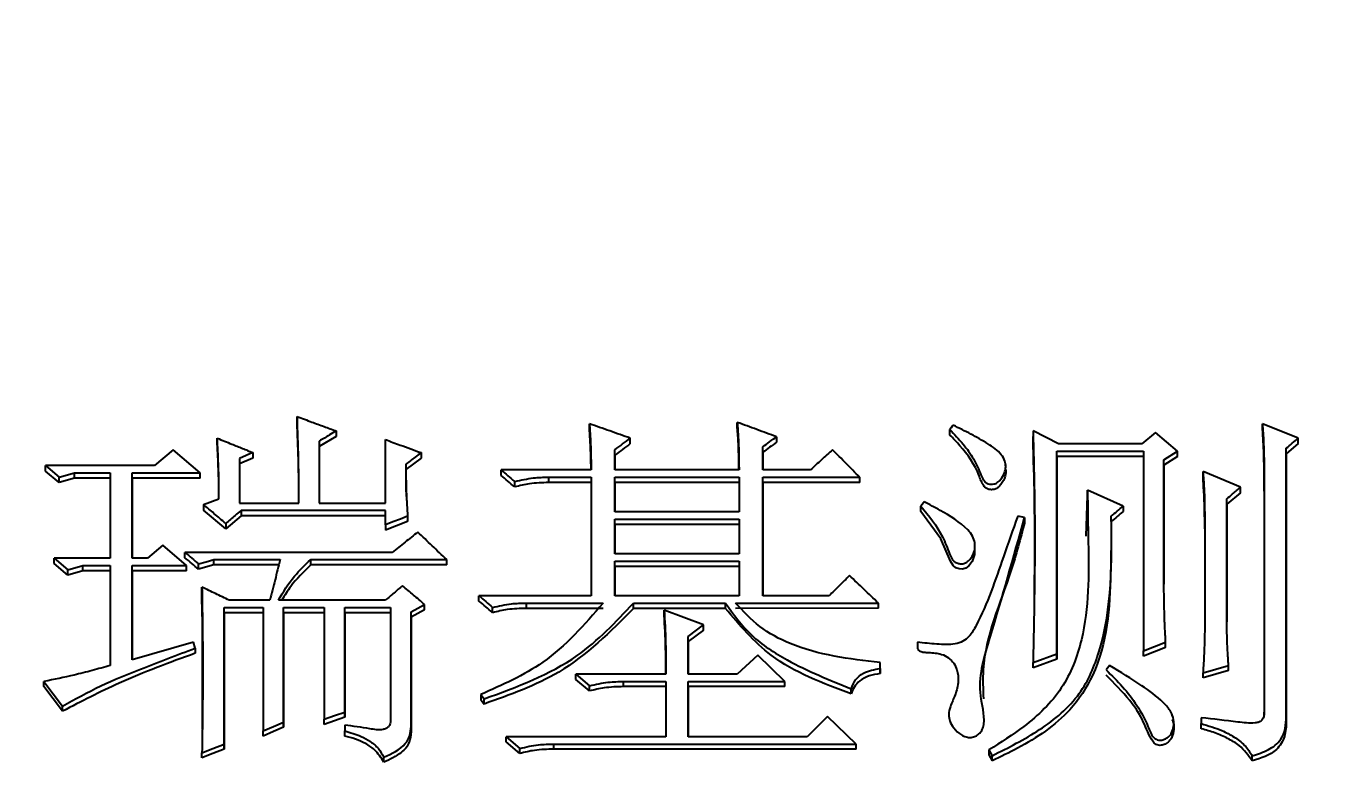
# Model space of a CAD drawing. Header units: millimetres. Extents: x 2126 to 3741, y 477 to 1658.
# Drawn here: x 2379.22 to 2387.51, y 1385.06 to 1389.83 of the extents above; entities that cross this region are included whole.
import ezdxf

# ---------------------------------------------------------------- set-up
doc = ezdxf.new("R2010")
doc.units = ezdxf.units.MM
doc.layers.add('AM_5', color=3, linetype='Continuous', lineweight=25)
doc.styles.add('SLDTEXTSTYLE1', font='txt.shx', dxfattribs={"width": 0.7, "bigfont": 'gbcbig.shx'})
doc.dimstyles.new('SLDDIMSTYLE12$0', dxfattribs={"dimtxt": 12, "dimasz": 10, "dimexe": 0, "dimexo": 0.0625, "dimgap": 0.875, "dimtad": 1, "dimdec": 1, "dimlfac": 1.8, "dimrnd": 1e-09, "dimzin": 12, "dimdsep": 46, "dimtxsty": 'SLDTEXTSTYLE1', "dimcen": 0.09, "dimdle": 8.16, "dimclrd": 3, "dimclre": 3, "dimadec": 0, "dimazin": 3, "dimtfac": 1, "dimtdec": 1, "dimtofl": 0, "dimtmove": 0, "dimatfit": 3, "dimfxl": 0, "dimfrac": 2, "dimtolj": 1, "dimlwd": 5, "dimlwe": 5, "dimarcsym": 0})

# ---------------------------------------------------------------- blocks, each defined once
blk = doc.blocks.new('*D20')
at = {"layer": 'AM_5', "color": 3, "lineweight": 5, "transparency": 16777216}
blk.add_line((2548.0333, 1555.6995), (2264.196, 1555.6995), dxfattribs=at)
at = {"layer": 'AM_5', "color": 3, "linetype": 'Continuous', "lineweight": 5, "transparency": 16777216}
for p, q in [((2264.196, 1545.6995), (2264.196, 1266.9589)), ((2595.101, 1256.9589), (2264.196, 1256.9589))]:
    blk.add_line(p, q, dxfattribs=at)
at = {"layer": 'AM_5', "color": 3, "transparency": 16777216}
for points in [[(2262.5293, 1545.6995), (2265.8627, 1545.6995), (2264.196, 1555.6995)], [(2262.5293, 1266.9589), (2265.8627, 1266.9589), (2264.196, 1256.9589)]]:
    blk.add_solid(points, dxfattribs=at)
at = {"layer": 'Defpoints', "color": 0, "transparency": 16777216}
for p in [(2548.0958, 1555.6995), (2264.196, 1256.9589), (2595.1635, 1256.9589)]:
    blk.add_point(p, dxfattribs=at)
at = {"layer": 'AM_5', "color": 0, "transparency": 16777216, "insert": (2257.321, 1403.6472), "char_height": 12, "attachment_point": 5, "rotation": 90, "style": 'SLDTEXTSTYLE1'}
blk.add_mtext('\\A1;350', dxfattribs=at)

msp = doc.modelspace()

# ---------------------------------------------------------------- linework, layer by layer
at = {"color": 7, "linetype": 'Continuous', "lineweight": 25}
for p, q in [((2380.9472, 1387.348), (2380.9472, 1387.313)), ((2381.196, 1387.2562), (2381.196, 1387.2214)), ((2382.8078, 1387.2672), (2382.8078, 1387.3021)), ((2383.7489, 1387.2764), (2383.7489, 1387.3113)), ((2385.1011, 1387.2307), (2385.1011, 1387.2655)), ((2385.7934, 1387.1736), (2385.6311, 1387.2562)), ((2385.6311, 1387.2562), (2385.6311, 1387.2214)), ((2387.3186, 1387.2104), (2387.0914, 1387.3021)), ((2387.0914, 1387.2673), (2387.0914, 1387.3021)), ((2380.4388, 1387.1755), (2380.4388, 1387.2103)), ((2381.196, 1387.2214), (2381.0878, 1387.1572)), ((2381.0878, 1387.1919), (2381.0878, 1386.7967)), ((2381.0878, 1387.1919), (2381.0878, 1387.1572)), ((2381.5097, 1386.7967), (2381.5097, 1387.2011)), ((2383.0674, 1387.1756), (2383.0674, 1387.2103)), ((2383.9977, 1387.2195), (2383.9977, 1387.1847)), ((2386.3234, 1387.1736), (2385.7934, 1387.1736)), ((2386.4099, 1387.2471), (2386.3234, 1387.1736)), ((2386.5506, 1387.1277), (2386.4099, 1387.2471)), ((2387.3186, 1387.1756), (2387.2429, 1387.1114)), ((2387.3186, 1387.1756), (2387.3186, 1387.2104)), ((2380.1575, 1387.1368), (2380.0386, 1387.0358)), ((2380.3306, 1386.9898), (2380.1575, 1387.1368)), ((2380.666, 1387.1185), (2380.5794, 1387.0817)), ((2380.666, 1387.0838), (2380.5794, 1387.0471)), ((2380.666, 1387.1185), (2380.666, 1387.0838)), ((2381.0878, 1387.1572), (2381.0878, 1386.7967)), ((2381.7369, 1387.0838), (2381.6395, 1387.0104)), ((2381.7369, 1387.1185), (2381.7369, 1387.0838)), ((2382.97, 1387.0082), (2382.97, 1387.1369)), ((2382.97, 1387.1022), (2382.97, 1387.1369)), ((2382.97, 1387.1022), (2382.97, 1387.0082)), ((2383.9111, 1387.0082), (2383.9111, 1387.1552)), ((2383.9111, 1387.1206), (2383.9111, 1387.1552)), ((2383.9111, 1387.1206), (2383.9111, 1387.0082)), ((2385.7825, 1387.1277), (2386.3342, 1387.1277)), ((2385.7826, 1385.8377), (2385.7825, 1387.1277)), ((2385.7825, 1387.093), (2385.7825, 1387.1277)), ((2386.3342, 1387.0931), (2385.7825, 1387.093)), ((2385.7825, 1387.093), (2385.7826, 1385.8047)), ((2386.3342, 1387.1277), (2386.3342, 1385.8562)), ((2386.464, 1387.0726), (2386.5506, 1387.1277)), ((2386.5506, 1387.0931), (2386.464, 1387.038)), ((2386.5506, 1387.0931), (2386.5506, 1387.1277)), ((2387.2429, 1385.4398), (2387.2429, 1387.1461)), ((2387.2429, 1387.1114), (2387.2429, 1387.1461)), ((2387.2429, 1387.1114), (2387.2429, 1385.4074)), ((2379.3462, 1387.0358), (2379.4328, 1386.9623)), ((2380.0386, 1387.0358), (2379.3462, 1387.0358)), ((2379.3462, 1387.0013), (2379.3462, 1387.0358)), ((2379.4328, 1386.9278), (2379.3462, 1387.0013)), ((2380.5794, 1387.0817), (2380.5794, 1386.7967)), ((2380.5794, 1387.0817), (2380.5794, 1387.0471)), ((2380.5794, 1387.0471), (2380.5794, 1386.7967)), ((2382.8186, 1387.0082), (2382.2453, 1387.0082)), ((2382.2453, 1386.9737), (2382.2453, 1387.0082)), ((2383.7597, 1387.0082), (2382.97, 1387.0082)), ((2384.214, 1387.0082), (2383.9111, 1387.0082)), ((2385.4564, 1387.0344), (2385.4564, 1387.0463)), ((2385.4564, 1387.0113), (2385.4564, 1387.0229)), ((2386.464, 1386.2809), (2386.464, 1387.0726)), ((2386.464, 1387.038), (2386.464, 1387.0726)), ((2386.464, 1387.038), (2386.464, 1386.2808)), ((2379.4328, 1386.9623), (2379.5301, 1386.9898)), ((2379.4328, 1386.9278), (2379.4328, 1386.9623)), ((2379.5301, 1386.9554), (2379.4328, 1386.9278)), ((2379.5301, 1386.9898), (2379.7573, 1386.9898)), ((2379.5301, 1386.9554), (2379.5301, 1386.9898)), ((2379.7573, 1386.9554), (2379.5301, 1386.9554)), ((2379.7573, 1386.9898), (2379.7573, 1386.4468)), ((2379.8979, 1386.9898), (2380.3306, 1386.9898)), ((2379.8979, 1386.4468), (2379.8979, 1386.9898)), ((2379.8979, 1386.9554), (2379.8979, 1386.9898)), ((2379.8979, 1386.9554), (2379.8979, 1386.4468)), ((2380.3306, 1386.9554), (2379.8979, 1386.9554)), ((2382.3318, 1386.9003), (2382.3318, 1386.9347)), ((2382.5482, 1386.9623), (2382.8186, 1386.9623)), ((2382.5482, 1386.9278), (2382.5482, 1386.9623)), ((2382.8186, 1386.9278), (2382.5482, 1386.9278)), ((2382.8186, 1386.9623), (2382.8186, 1386.2071)), ((2382.97, 1386.9623), (2383.7597, 1386.9623)), ((2382.97, 1386.7415), (2382.97, 1386.9623)), ((2382.97, 1386.9278), (2382.97, 1386.9623)), ((2383.7597, 1386.9279), (2382.97, 1386.9278)), ((2382.97, 1386.9278), (2382.97, 1386.7415)), ((2383.7597, 1386.9623), (2383.7597, 1386.7415)), ((2383.9111, 1386.9623), (2384.5277, 1386.9623)), ((2383.9112, 1386.2071), (2383.9111, 1386.9623)), ((2383.9111, 1386.9279), (2383.9111, 1386.9623)), ((2383.9111, 1386.9279), (2383.9112, 1386.2071)), ((2384.5277, 1386.9279), (2383.9111, 1386.9279)), ((2384.5277, 1386.9279), (2384.5277, 1386.9623)), ((2386.9508, 1386.898), (2386.7128, 1386.9991)), ((2386.7128, 1386.9646), (2386.7128, 1386.9991)), ((2385.9695, 1386.5871), (2385.9773, 1386.8452)), ((2386.2044, 1386.7784), (2385.9773, 1386.8795)), ((2385.9773, 1386.8452), (2385.9773, 1386.8795)), ((2386.9508, 1386.8636), (2386.8643, 1386.7901)), ((2386.9508, 1386.8636), (2386.9508, 1386.898)), ((2387.1023, 1386.9071), (2387.1023, 1385.4676)), ((2387.1023, 1386.9071), (2387.1023, 1386.8728)), ((2380.3523, 1386.7875), (2380.4496, 1386.8243)), ((2380.3523, 1386.7875), (2380.3523, 1386.7533)), ((2380.4929, 1386.6338), (2380.3523, 1386.7533)), ((2380.5794, 1386.7967), (2380.958, 1386.7967)), ((2381.0878, 1386.7967), (2381.5097, 1386.7967)), ((2384.9172, 1386.7443), (2384.9172, 1386.7785)), ((2386.2044, 1386.7784), (2386.2044, 1386.7442)), ((2386.8643, 1386.0409), (2386.8643, 1386.8244)), ((2386.8643, 1386.7901), (2386.8643, 1386.8244)), ((2386.8643, 1386.7901), (2386.8643, 1386.0408)), ((2380.5902, 1386.7166), (2380.4929, 1386.6338)), ((2381.5097, 1386.7507), (2380.5902, 1386.7507)), ((2380.5902, 1386.7507), (2380.5902, 1386.7166)), ((2381.5097, 1386.7166), (2380.5902, 1386.7166)), ((2381.5097, 1386.6587), (2381.5097, 1386.7507)), ((2381.6503, 1386.6798), (2381.5097, 1386.6247)), ((2381.6503, 1386.7139), (2381.6503, 1386.6798)), ((2383.7597, 1386.7415), (2382.97, 1386.7415)), ((2382.97, 1386.6955), (2383.7597, 1386.6955)), ((2382.97, 1386.4745), (2382.97, 1386.6955)), ((2382.97, 1386.6614), (2382.97, 1386.6955)), ((2383.7597, 1386.6955), (2383.7597, 1386.4745)), ((2385.577, 1386.7047), (2385.5337, 1386.7139)), ((2385.577, 1386.7047), (2385.577, 1386.6706)), ((2386.1287, 1386.6798), (2386.1287, 1386.7139)), ((2380.4929, 1386.6679), (2380.4929, 1386.6338)), ((2381.5097, 1386.6587), (2381.5097, 1386.6247)), ((2382.97, 1386.6614), (2382.97, 1386.4745)), ((2383.7597, 1386.6614), (2382.97, 1386.6614)), ((2386.7237, 1386.6339), (2386.7237, 1386.6679)), ((2380.0926, 1386.5297), (2379.9953, 1386.4468)), ((2380.2441, 1386.4007), (2380.0926, 1386.5297)), ((2385.2596, 1386.5449), (2385.2596, 1386.5455)), ((2385.2596, 1386.5112), (2385.2596, 1386.5421)), ((2379.4003, 1386.4468), (2379.4869, 1386.3731)), ((2379.7573, 1386.4468), (2379.4003, 1386.4468)), ((2379.9953, 1386.4468), (2379.8979, 1386.4468)), ((2381.553, 1386.4837), (2380.2333, 1386.4837)), ((2380.2333, 1386.4499), (2380.2333, 1386.4837)), ((2380.4172, 1386.4376), (2380.839, 1386.4376)), ((2381.0339, 1386.4376), (2381.8991, 1386.4376)), ((2381.0339, 1386.4039), (2381.0339, 1386.4376)), ((2381.8991, 1386.4039), (2381.8991, 1386.4376)), ((2383.7597, 1386.4745), (2382.97, 1386.4745)), ((2382.97, 1386.4284), (2383.7597, 1386.4284)), ((2382.9701, 1386.2071), (2382.97, 1386.4284)), ((2382.97, 1386.3947), (2382.97, 1386.4284)), ((2383.7597, 1386.4284), (2383.7597, 1386.2071)), ((2379.4869, 1386.3394), (2379.4003, 1386.413)), ((2379.4869, 1386.3731), (2379.5842, 1386.4007)), ((2379.4869, 1386.3394), (2379.4869, 1386.3731)), ((2379.5842, 1386.367), (2379.4869, 1386.3394)), ((2379.5842, 1386.4007), (2379.7573, 1386.4007)), ((2379.5842, 1386.367), (2379.5842, 1386.4007)), ((2379.7573, 1386.367), (2379.5842, 1386.367)), ((2379.7573, 1386.4007), (2379.7573, 1385.7637)), ((2379.8979, 1386.4007), (2380.2441, 1386.4007)), ((2379.8979, 1385.8007), (2379.8979, 1386.4007)), ((2379.8979, 1386.367), (2379.8979, 1386.4007)), ((2379.8979, 1386.367), (2379.8979, 1385.8007)), ((2380.2441, 1386.367), (2379.8979, 1386.367)), ((2380.3198, 1386.3762), (2380.3198, 1386.4099)), ((2380.4172, 1386.4039), (2380.3198, 1386.3762)), ((2380.8306, 1386.4039), (2380.4172, 1386.4039)), ((2381.8991, 1386.4039), (2381.0339, 1386.4039)), ((2382.97, 1386.3947), (2382.9701, 1386.2071)), ((2383.7597, 1386.3947), (2382.97, 1386.3947)), ((2380.3414, 1386.2289), (2380.3414, 1386.2624)), ((2380.3434, 1386.0765), (2380.3414, 1386.2289)), ((2380.7741, 1386.1794), (2380.5145, 1386.1794)), ((2381.5097, 1386.1794), (2380.8282, 1386.1794)), ((2382.8186, 1386.2071), (2382.1047, 1386.2071)), ((2382.1047, 1386.1736), (2382.1047, 1386.2071)), ((2383.7597, 1386.2071), (2382.9701, 1386.2071)), ((2384.333, 1386.2071), (2383.9112, 1386.2071)), ((2380.4821, 1386.1332), (2380.7309, 1386.1332)), ((2380.4821, 1385.2637), (2380.4821, 1386.1332)), ((2380.4821, 1386.0999), (2380.4821, 1386.1332)), ((2380.4821, 1386.0999), (2380.4821, 1385.2315)), ((2380.7309, 1386.0999), (2380.4821, 1386.0999)), ((2380.7309, 1386.1332), (2380.7309, 1385.3471)), ((2380.8607, 1386.1332), (2381.1203, 1386.1332)), ((2380.8607, 1385.4027), (2380.8607, 1386.1332)), ((2380.8607, 1386.0999), (2380.8607, 1386.1332)), ((2380.8607, 1386.0999), (2380.8607, 1385.3703)), ((2381.1203, 1386.0999), (2380.8607, 1386.0999)), ((2381.1203, 1386.1332), (2381.1203, 1385.4213)), ((2381.2501, 1386.1332), (2381.5422, 1386.1332)), ((2381.2501, 1385.4676), (2381.2501, 1386.1332)), ((2381.2501, 1386.0999), (2381.2501, 1386.1332)), ((2381.2501, 1386.0999), (2381.2501, 1385.4351)), ((2381.5422, 1386.0999), (2381.2501, 1386.0999)), ((2381.5422, 1386.1332), (2381.5422, 1385.4027)), ((2381.7585, 1386.1183), (2381.672, 1386.0722)), ((2381.672, 1385.3749), (2381.672, 1386.1055)), ((2381.672, 1386.0722), (2381.672, 1386.1055)), ((2381.7585, 1386.1183), (2381.7585, 1386.1517)), ((2382.1912, 1386.0999), (2382.1912, 1386.1332)), ((2382.4075, 1386.1609), (2382.8943, 1386.1609)), ((2382.4075, 1386.1275), (2382.4075, 1386.1609)), ((2382.8943, 1386.1275), (2382.4075, 1386.1275)), ((2383.089, 1386.1609), (2383.6732, 1386.1609)), ((2383.089, 1386.1275), (2383.089, 1386.1609)), ((2383.6732, 1386.1275), (2383.089, 1386.1275)), ((2383.5326, 1386.0225), (2383.2838, 1386.1148)), ((2383.2838, 1386.0815), (2383.2838, 1386.1148)), ((2383.6732, 1386.1275), (2383.6732, 1386.1609)), ((2383.7381, 1386.1609), (2384.6467, 1386.1609)), ((2384.6467, 1386.1276), (2383.7381, 1386.1275)), ((2384.6467, 1386.1276), (2384.6467, 1386.1609)), ((2380.3438, 1386.0803), (2380.3438, 1385.3586)), ((2381.672, 1386.0722), (2381.672, 1385.3426)), ((2383.4352, 1385.9486), (2383.5326, 1386.0225)), ((2383.5326, 1385.9892), (2383.5326, 1386.0225)), ((2383.5326, 1385.9892), (2383.4352, 1385.9154)), ((2383.4352, 1385.7082), (2383.4352, 1385.9486)), ((2383.4352, 1385.9154), (2383.4352, 1385.9486)), ((2380.2874, 1385.9116), (2379.8979, 1385.8007)), ((2380.2982, 1385.8746), (2380.2874, 1385.9116)), ((2380.2982, 1385.8746), (2380.2982, 1385.8416)), ((2383.4352, 1385.9154), (2383.4352, 1385.7082)), ((2386.3342, 1385.8562), (2386.4749, 1385.9116)), ((2386.4749, 1385.8786), (2386.3342, 1385.8232)), ((2386.3342, 1385.8232), (2386.3342, 1385.8562)), ((2386.4749, 1385.8786), (2386.4749, 1385.9116)), ((2383.8787, 1385.8284), (2383.7489, 1385.7082)), ((2384.0518, 1385.662), (2383.8787, 1385.8284)), ((2384.6576, 1385.7452), (2384.6576, 1385.7822)), ((2384.6576, 1385.7493), (2384.6576, 1385.7822)), ((2385.6311, 1385.7822), (2385.7826, 1385.8377)), ((2385.7826, 1385.8047), (2385.6311, 1385.7493)), ((2385.6311, 1385.7493), (2385.6311, 1385.7822)), ((2385.7826, 1385.8047), (2385.7826, 1385.8377)), ((2386.7128, 1385.7175), (2386.8751, 1385.7637)), ((2386.8751, 1385.7308), (2386.8751, 1385.7637)), ((2382.7213, 1385.7082), (2382.8078, 1385.6342)), ((2383.2946, 1385.7082), (2382.7213, 1385.7082)), ((2382.7213, 1385.6754), (2382.7213, 1385.7082)), ((2382.8078, 1385.6015), (2382.7213, 1385.6754)), ((2383.7489, 1385.7082), (2383.4352, 1385.7082)), ((2384.6576, 1385.7452), (2384.6576, 1385.7124)), ((2386.8751, 1385.7308), (2386.7128, 1385.6847)), ((2386.7128, 1385.6847), (2386.7128, 1385.7175)), ((2379.3354, 1385.6619), (2379.454, 1385.5051)), ((2379.3354, 1385.6292), (2379.3354, 1385.6619)), ((2379.454, 1385.4726), (2379.3354, 1385.6292)), ((2382.8078, 1385.6015), (2382.8078, 1385.6342)), ((2383.0241, 1385.662), (2383.2946, 1385.662)), ((2383.0241, 1385.6292), (2383.0241, 1385.662)), ((2383.2946, 1385.6292), (2383.0241, 1385.6292)), ((2383.2946, 1385.662), (2383.2946, 1385.3101)), ((2383.4352, 1385.662), (2384.0518, 1385.662)), ((2383.4352, 1385.3101), (2383.4352, 1385.662)), ((2383.4352, 1385.6292), (2383.4352, 1385.662)), ((2383.4352, 1385.6292), (2383.4352, 1385.3101)), ((2384.0518, 1385.6292), (2383.4352, 1385.6292)), ((2384.0518, 1385.6292), (2384.0518, 1385.662)), ((2384.4737, 1385.583), (2384.4737, 1385.6157)), ((2382.1155, 1385.5787), (2382.1371, 1385.5509)), ((2382.1155, 1385.5787), (2382.1155, 1385.546)), ((2382.1371, 1385.5183), (2382.1371, 1385.5509)), ((2379.454, 1385.4726), (2379.454, 1385.5051)), ((2381.2501, 1385.4351), (2381.1203, 1385.3888)), ((2381.2501, 1385.4351), (2381.2501, 1385.4676)), ((2384.3222, 1385.4398), (2384.1924, 1385.3101)), ((2384.5061, 1385.2638), (2384.3222, 1385.4398)), ((2386.5164, 1385.4442), (2386.5164, 1385.4509)), ((2386.702, 1385.4306), (2386.702, 1385.3935)), ((2386.702, 1385.4306), (2386.702, 1385.3981)), ((2387.1023, 1385.4351), (2387.1023, 1385.4676)), ((2387.2429, 1385.4074), (2387.2429, 1385.4398)), ((2380.7309, 1385.3148), (2380.7309, 1385.3471)), ((2380.8607, 1385.3703), (2380.8607, 1385.4027)), ((2381.1203, 1385.3888), (2381.1203, 1385.4213)), ((2381.2501, 1385.3842), (2381.2501, 1385.3472)), ((2381.2501, 1385.3148), (2381.2501, 1385.3472)), ((2381.672, 1385.3426), (2381.672, 1385.3749)), ((2386.702, 1385.3611), (2386.702, 1385.3935)), ((2380.4821, 1385.2315), (2380.4821, 1385.2637)), ((2382.2778, 1385.3101), (2382.3643, 1385.2359)), ((2383.2946, 1385.3101), (2382.2778, 1385.3101)), ((2382.2778, 1385.2778), (2382.2778, 1385.3101)), ((2382.3643, 1385.2038), (2382.2778, 1385.2778)), ((2382.5806, 1385.2638), (2384.5061, 1385.2638)), ((2382.5806, 1385.2315), (2382.5806, 1385.2638)), ((2384.1924, 1385.3101), (2383.4352, 1385.3101)), ((2384.5061, 1385.2316), (2384.5061, 1385.2638)), ((2380.3415, 1385.176), (2380.3415, 1385.2081)), ((2381.4989, 1385.1482), (2381.4989, 1385.1803)), ((2382.3643, 1385.2038), (2382.3643, 1385.2359)), ((2384.5061, 1385.2316), (2382.5806, 1385.2315)), ((2385.3499, 1385.2267), (2385.3715, 1385.1896)), ((2385.3499, 1385.2267), (2385.3499, 1385.1946)), ((2385.3499, 1385.1945), (2385.3715, 1385.1575)), ((2385.3715, 1385.1575), (2385.3715, 1385.1896)), ((2387.0266, 1385.1575), (2387.0266, 1385.1896))]:
    msp.add_line(p, q, dxfattribs=at)
at = {"color": 7, "linetype": 'Continuous', "lineweight": 25, "flags": 128}
for points in [[(2385.1227, 1387.293), (2385.1172, 1387.286), (2385.1091, 1387.2757), (2385.1011, 1387.2655)], [(2380.3306, 1386.9554), (2380.3306, 1386.9726), (2380.3306, 1386.9898)], [(2384.9388, 1386.806), (2384.9333, 1386.799), (2384.9253, 1386.7887), (2384.9172, 1386.7784)], [(2381.6503, 1386.7139), (2381.6042, 1386.6958), (2381.557, 1386.6772), (2381.5097, 1386.6587)], [(2385.2589, 1386.5114), (2385.2594, 1386.4692), (2385.2438, 1386.4265), (2385.2222, 1386.3975), (2385.2037, 1386.3841), (2385.1812, 1386.3775), (2385.1605, 1386.3783), (2385.1387, 1386.386), (2385.1216, 1386.4002), (2385.1048, 1386.4283), (2385.0445, 1386.5691), (2384.9173, 1386.7442), (2384.9173, 1386.7442)], [(2379.4003, 1386.413), (2379.4003, 1386.4215), (2379.4003, 1386.4299), (2379.4003, 1386.4384), (2379.4003, 1386.4468)], [(2380.3198, 1386.4099), (2380.3685, 1386.4238), (2380.4172, 1386.4376)], [(2380.4172, 1386.4039), (2380.4172, 1386.4123), (2380.4172, 1386.4207), (2380.4172, 1386.4376)], [(2380.2441, 1386.367), (2380.2441, 1386.3755), (2380.2441, 1386.3881), (2380.2441, 1386.4007)], [(2381.672, 1386.1055), (2381.7152, 1386.1286), (2381.7585, 1386.1517)], [(2386.1179, 1385.7637), (2386.1124, 1385.7567), (2386.1044, 1385.7464), (2386.0963, 1385.736)], [(2382.1155, 1385.546), (2382.1263, 1385.5322), (2382.1371, 1385.5183)], [(2381.1203, 1385.4213), (2381.1852, 1385.4444), (2381.2501, 1385.4676)], [(2380.7309, 1385.3471), (2380.7958, 1385.3749), (2380.8607, 1385.4027)], [(2380.8607, 1385.3703), (2380.7958, 1385.3426), (2380.7309, 1385.3148)], [(2380.3415, 1385.2081), (2380.4118, 1385.2359), (2380.4821, 1385.2637)], [(2380.4821, 1385.2315), (2380.4118, 1385.2037), (2380.3415, 1385.176)]]:
    msp.add_lwpolyline(points, dxfattribs=at)
at = {"color": 7, "linetype": 'Continuous', "lineweight": 25}
for points, knots in [([(2380.958, 1386.7967), (2380.958, 1386.8), (2380.958, 1386.8065), (2380.958, 1386.8164), (2380.958, 1386.8262), (2380.958, 1386.836), (2380.958, 1386.8458), (2380.958, 1386.8556), (2380.958, 1386.8638), (2380.958, 1386.872), (2380.9579, 1386.8801), (2380.9579, 1386.89), (2380.9579, 1386.8981), (2380.9579, 1386.9063), (2380.9578, 1386.9145), (2380.9578, 1386.9243), (2380.9578, 1386.9325), (2380.9577, 1386.9406), (2380.9577, 1386.9488), (2380.9576, 1386.9586), (2380.9575, 1386.9668), (2380.9575, 1386.975), (2380.9574, 1386.9831), (2380.9573, 1386.9929), (2380.9572, 1387.0011), (2380.9571, 1387.0093), (2380.957, 1387.0174), (2380.9569, 1387.0272), (2380.9568, 1387.0354), (2380.9567, 1387.0436), (2380.9566, 1387.0518), (2380.9564, 1387.0616), (2380.9562, 1387.0714), (2380.956, 1387.0795), (2380.9559, 1387.0877), (2380.9557, 1387.0959), (2380.9555, 1387.104), (2380.9553, 1387.1122), (2380.9551, 1387.1203), (2380.9549, 1387.1301), (2380.9546, 1387.1399), (2380.9544, 1387.1481), (2380.9541, 1387.1563), (2380.9539, 1387.1644), (2380.9536, 1387.1742), (2380.9533, 1387.1824), (2380.953, 1387.1905), (2380.9528, 1387.1987), (2380.9524, 1387.2085), (2380.9522, 1387.2166), (2380.9519, 1387.2248), (2380.9516, 1387.233), (2380.9512, 1387.2427), (2380.9509, 1387.2509), (2380.9506, 1387.259), (2380.9503, 1387.2672), (2380.95, 1387.277), (2380.9497, 1387.2851), (2380.9493, 1387.2933), (2380.949, 1387.3014), (2380.9486, 1387.3112), (2380.9483, 1387.3194), (2380.948, 1387.3275), (2380.9477, 1387.3365), (2380.9474, 1387.3439), (2380.9472, 1387.348)], [0, 0, 0, 0, 0.017776, 0.035552, 0.053328, 0.071104, 0.08888, 0.106656, 0.124432, 0.13332, 0.151096, 0.168872, 0.186648, 0.195536, 0.213312, 0.231088, 0.248863, 0.257751, 0.275527, 0.293303, 0.311079, 0.319967, 0.337743, 0.355519, 0.373295, 0.382183, 0.399959, 0.417735, 0.435511, 0.444399, 0.462175, 0.479951, 0.497727, 0.515503, 0.524391, 0.542167, 0.559943, 0.568831, 0.586607, 0.604383, 0.622159, 0.639935, 0.648823, 0.666599, 0.684375, 0.702151, 0.711039, 0.728814, 0.74659, 0.764366, 0.773254, 0.79103, 0.808806, 0.826582, 0.83547, 0.853246, 0.871022, 0.888798, 0.897686, 0.915462, 0.933238, 0.951014, 0.959902, 0.977678, 1, 1, 1, 1]), ([(2380.9472, 1387.348), (2380.9785, 1387.3364), (2381.0357, 1387.3153), (2381.1186, 1387.2848), (2381.1702, 1387.2657), (2381.196, 1387.2562)], [0, 0, 0, 0, 0.377751, 0.688875, 1, 1, 1, 1]), ([(2380.9579, 1386.7967), (2380.9579, 1386.8377), (2380.9579, 1386.9309), (2380.9555, 1387.1031), (2380.9503, 1387.2342), (2380.9472, 1387.313)], [0, 0, 0, 0, 0.237453, 0.541098, 1, 1, 1, 1]), ([(2381.196, 1387.2562), (2381.1819, 1387.2478), (2381.1569, 1387.233), (2381.1208, 1387.2115), (2381.0988, 1387.1985), (2381.0878, 1387.1919)], [0, 0, 0, 0, 0.390452, 0.695225, 1, 1, 1, 1]), ([(2382.8078, 1387.3021), (2382.8098, 1387.2705), (2382.814, 1387.2059), (2382.8174, 1387.1079), (2382.8182, 1387.0415), (2382.8186, 1387.0082)], [0, 0, 0, 0, 0.32278, 0.661317, 1, 1, 1, 1]), ([(2383.0674, 1387.2103), (2383.0241, 1387.2256), (2382.9376, 1387.2562), (2382.851, 1387.2868), (2382.8078, 1387.3021)], [0, 0, 0, 0, 0.499999, 1, 1, 1, 1]), ([(2382.8181, 1387.0082), (2382.8178, 1387.0284), (2382.8171, 1387.0817), (2382.8142, 1387.1681), (2382.8099, 1387.2342), (2382.8078, 1387.2672)], [0, 0, 0, 0, 0.233176, 0.61648, 1, 1, 1, 1]), ([(2383.7489, 1387.3113), (2383.7512, 1387.2789), (2383.7559, 1387.2124), (2383.7588, 1387.1113), (2383.7594, 1387.0426), (2383.7597, 1387.0082)], [0, 0, 0, 0, 0.320799, 0.66032, 1, 1, 1, 1]), ([(2383.9977, 1387.2195), (2383.9562, 1387.2348), (2383.8733, 1387.2654), (2383.7904, 1387.296), (2383.7489, 1387.3113)], [0, 0, 0, 0, 0.499999, 1, 1, 1, 1]), ([(2383.7593, 1387.0082), (2383.7591, 1387.0292), (2383.7585, 1387.0844), (2383.7561, 1387.1739), (2383.7513, 1387.2422), (2383.7489, 1387.2764)], [0, 0, 0, 0, 0.2340221, 0.6168547, 1, 1, 1, 1]), ([(2385.1011, 1387.2655), (2385.1304, 1387.2351), (2385.1862, 1387.1771), (2385.2552, 1387.0806), (2385.2902, 1387.0007), (2385.311, 1386.9487), (2385.327, 1386.9289), (2385.3441, 1386.9196), (2385.3634, 1386.9163), (2385.3837, 1386.9181), (2385.406, 1386.9277), (2385.4305, 1386.9519), (2385.4492, 1386.9864), (2385.4603, 1387.0276), (2385.4531, 1387.0683), (2385.4202, 1387.1247), (2385.3396, 1387.1781), (2385.2361, 1387.238), (2385.1606, 1387.2746), (2385.1227, 1387.293)], [0, 0, 0, 0, 0.120486, 0.230168, 0.339823, 0.374602, 0.392982, 0.411577, 0.427593, 0.446559, 0.467306, 0.493913, 0.542941, 0.579847, 0.61702, 0.661529, 0.765546, 0.882403, 1, 1, 1, 1]), ([(2385.6311, 1387.2562), (2385.6313, 1387.2463), (2385.6317, 1387.2313), (2385.6322, 1387.2114), (2385.6325, 1387.1964), (2385.6329, 1387.1814), (2385.6332, 1387.1665), (2385.6336, 1387.1515), (2385.6339, 1387.139), (2385.6341, 1387.1291), (2385.6343, 1387.1216), (2385.6345, 1387.1141), (2385.6346, 1387.1066), (2385.6348, 1387.0991), (2385.635, 1387.0917), (2385.6351, 1387.0842), (2385.6355, 1387.0692), (2385.6366, 1387.0168), (2385.6378, 1386.9569), (2385.6389, 1386.8969), (2385.6394, 1386.867), (2385.64, 1386.827), (2385.6407, 1386.777), (2385.6413, 1386.717), (2385.6418, 1386.657), (2385.642, 1386.597), (2385.642, 1386.5369), (2385.6418, 1386.4769), (2385.6415, 1386.4168), (2385.641, 1386.3567), (2385.6403, 1386.2966), (2385.6396, 1386.2364), (2385.6387, 1386.1763), (2385.6377, 1386.1161), (2385.6368, 1386.066), (2385.636, 1386.0258), (2385.6355, 1385.9957), (2385.6349, 1385.9656), (2385.6343, 1385.9355), (2385.6335, 1385.8949), (2385.6327, 1385.8592), (2385.6319, 1385.8181), (2385.6314, 1385.7976), (2385.6311, 1385.7822)], [0, 0, 0, 0, 0.0203708, 0.0305563, 0.0407417, 0.0509271, 0.0611126, 0.071298, 0.0814834, 0.0865761, 0.0916688, 0.0967616, 0.1018543, 0.106947, 0.1120397, 0.1171324, 0.1222251, 0.142596, 0.2240796, 0.2444504, 0.2648213, 0.2851921, 0.3259339, 0.3666757, 0.4074174, 0.4481592, 0.488901, 0.5296427, 0.5703845, 0.6111262, 0.651868, 0.6926097, 0.7333515, 0.7740932, 0.8148349, 0.8352058, 0.8555767, 0.8759475, 0.8963184, 0.9166892, 0.9583446, 0.9687584, 1, 1, 1, 1]), ([(2387.0914, 1387.3021), (2387.0939, 1387.2628), (2387.0989, 1387.1842), (2387.102, 1387.0525), (2387.1022, 1386.9601), (2387.1023, 1386.9071)], [0, 0, 0, 0, 0.299228, 0.598476, 1, 1, 1, 1]), ([(2387.1023, 1386.8728), (2387.1022, 1386.9122), (2387.102, 1386.9911), (2387.1, 1387.1227), (2387.0946, 1387.2147), (2387.0914, 1387.2673)], [0, 0, 0, 0, 0.299614, 0.599241, 1, 1, 1, 1]), ([(2380.4496, 1386.8243), (2380.4495, 1386.8614), (2380.4494, 1386.9355), (2380.4464, 1387.0642), (2380.4416, 1387.1557), (2380.4388, 1387.2103)], [0, 0, 0, 0, 0.287575, 0.575167, 1, 1, 1, 1]), ([(2380.4388, 1387.2103), (2380.4697, 1387.1978), (2380.523, 1387.1763), (2380.5987, 1387.1456), (2380.6436, 1387.1275), (2380.666, 1387.1185)], [0, 0, 0, 0, 0.408301, 0.70415, 1, 1, 1, 1]), ([(2380.4494, 1386.8243), (2380.4493, 1386.8499), (2380.4492, 1386.9126), (2380.4464, 1387.0298), (2380.4416, 1387.1211), (2380.4388, 1387.1755)], [0, 0, 0, 0, 0.218758, 0.534706, 1, 1, 1, 1]), ([(2381.5097, 1387.2011), (2381.5411, 1387.1897), (2381.5946, 1387.1702), (2381.6704, 1387.1427), (2381.7147, 1387.1265), (2381.7369, 1387.1185)], [0, 0, 0, 0, 0.414517, 0.707258, 1, 1, 1, 1]), ([(2382.97, 1387.1369), (2382.9863, 1387.1491), (2383.0187, 1387.1736), (2383.0512, 1387.1981), (2383.0674, 1387.2103)], [0, 0, 0, 0, 0.500001, 1, 1, 1, 1]), ([(2383.0674, 1387.1756), (2383.0512, 1387.1633), (2383.0187, 1387.1389), (2382.9863, 1387.1144), (2382.97, 1387.1022)], [0, 0, 0, 0, 0.499998, 1, 1, 1, 1]), ([(2383.9111, 1387.1552), (2383.9256, 1387.1659), (2383.9544, 1387.1874), (2383.9833, 1387.2088), (2383.9977, 1387.2195)], [0, 0, 0, 0, 0.5000012, 1, 1, 1, 1]), ([(2383.9977, 1387.1847), (2383.9833, 1387.174), (2383.9544, 1387.1527), (2383.9256, 1387.1313), (2383.9111, 1387.1206)], [0, 0, 0, 0, 0.499999, 1, 1, 1, 1]), ([(2385.4559, 1387.0114), (2385.4562, 1387.0103), (2385.4607, 1386.9966), (2385.4529, 1386.9613), (2385.4351, 1386.9238), (2385.4104, 1386.8969), (2385.3894, 1386.8853), (2385.3668, 1386.8815), (2385.3457, 1386.8846), (2385.3286, 1386.8935), (2385.3047, 1386.9205), (2385.2749, 1387.0224), (2385.1978, 1387.1312), (2385.1228, 1387.2084), (2385.1011, 1387.2306)], [0, 0, 0, 0, 0.0055612, 0.0706638, 0.1676367, 0.2085209, 0.2434023, 0.2783337, 0.313115, 0.3400719, 0.3669681, 0.4836117, 0.8508324, 1, 1, 1, 1]), ([(2385.6358, 1386.9943), (2385.6351, 1387.0288), (2385.6336, 1387.1046), (2385.632, 1387.1802), (2385.6311, 1387.2214)], [0, 0, 0, 0, 0.455718, 1, 1, 1, 1]), ([(2387.2429, 1387.1461), (2387.2555, 1387.1568), (2387.2807, 1387.1782), (2387.306, 1387.1996), (2387.3186, 1387.2104)], [0, 0, 0, 0, 0.499999, 1, 1, 1, 1]), ([(2381.7369, 1387.1185), (2381.7239, 1387.1087), (2381.7012, 1387.0915), (2381.6687, 1387.067), (2381.6492, 1387.0523), (2381.6395, 1387.045)], [0, 0, 0, 0, 0.400149, 0.700074, 1, 1, 1, 1]), ([(2384.3547, 1387.1369), (2384.3312, 1387.1154), (2384.2843, 1387.0726), (2384.2375, 1387.0297), (2384.214, 1387.0082)], [0, 0, 0, 0, 0.5, 1, 1, 1, 1]), ([(2384.5277, 1386.9623), (2384.4989, 1386.9914), (2384.4412, 1387.0496), (2384.3835, 1387.1078), (2384.3547, 1387.1369)], [0, 0, 0, 0, 0.5, 1, 1, 1, 1]), ([(2381.6395, 1387.045), (2381.6395, 1387.0036), (2381.6396, 1386.9597), (2381.6406, 1386.9132), (2381.6408, 1386.9028), (2381.6411, 1386.8925), (2381.6415, 1386.8821), (2381.6417, 1386.8744), (2381.6421, 1386.8641), (2381.6425, 1386.8537), (2381.6431, 1386.8408), (2381.6436, 1386.8305), (2381.6441, 1386.8201), (2381.6447, 1386.8098), (2381.6452, 1386.7995), (2381.6458, 1386.7891), (2381.6464, 1386.7788), (2381.6469, 1386.7697), (2381.6474, 1386.762), (2381.6477, 1386.7568), (2381.6481, 1386.7504), (2381.6486, 1386.7426), (2381.649, 1386.7362), (2381.6493, 1386.731), (2381.6496, 1386.7262), (2381.6499, 1386.7205), (2381.6502, 1386.7161), (2381.6503, 1386.7139)], [0, 0, 0, 0, 0.37469, 0.398108, 0.421525, 0.468361, 0.491779, 0.515196, 0.538614, 0.58545, 0.608867, 0.655703, 0.67912, 0.702538, 0.749374, 0.772791, 0.796209, 0.843045, 0.854753, 0.866462, 0.88988, 0.913298, 0.936715, 0.948424, 0.960133, 0.980067, 1, 1, 1, 1]), ([(2382.2453, 1387.0082), (2382.2597, 1386.996), (2382.2886, 1386.9715), (2382.3174, 1386.947), (2382.3318, 1386.9347)], [0, 0, 0, 0, 0.5, 1, 1, 1, 1]), ([(2385.6356, 1387.0051), (2385.6378, 1386.8486), (2385.6413, 1386.6034), (2385.6391, 1386.3158), (2385.6374, 1386.1866), (2385.6374, 1386.1557), (2385.6375, 1386.1527), (2385.6376, 1386.1527), (2385.6376, 1386.1527)], [0, 0, 0, 0, 0.55345, 0.867203, 0.980365, 0.994237, 0.998832, 1, 1, 1, 1]), ([(2381.6432, 1386.8389), (2381.6421, 1386.869), (2381.6408, 1386.9035), (2381.6403, 1386.9416), (2381.6402, 1386.9464)], [0, 0, 0, 0, 0.872829, 1, 1, 1, 1]), ([(2382.3318, 1386.9003), (2382.3174, 1386.9125), (2382.2886, 1386.937), (2382.2597, 1386.9615), (2382.2453, 1386.9737)], [0, 0, 0, 0, 0.499998, 1, 1, 1, 1]), ([(2382.3318, 1386.9347), (2382.3716, 1386.9438), (2382.4427, 1386.9602), (2382.5159, 1386.9616), (2382.5482, 1386.9623)], [0, 0, 0, 0, 0.558835, 1, 1, 1, 1]), ([(2382.5482, 1386.9278), (2382.5071, 1386.9267), (2382.4338, 1386.9248), (2382.3629, 1386.9078), (2382.3318, 1386.9003)], [0, 0, 0, 0, 0.5610854, 1, 1, 1, 1]), ([(2386.7128, 1386.9991), (2386.7154, 1386.9636), (2386.7205, 1386.8908), (2386.7232, 1386.7804), (2386.7235, 1386.7054), (2386.7237, 1386.6679)], [0, 0, 0, 0, 0.321919, 0.660869, 1, 1, 1, 1]), ([(2386.7237, 1386.6339), (2386.7235, 1386.6695), (2386.7233, 1386.7424), (2386.7195, 1386.8527), (2386.715, 1386.9273), (2386.7128, 1386.9646)], [0, 0, 0, 0, 0.322349, 0.661088, 1, 1, 1, 1]), ([(2385.9773, 1386.8795), (2385.9791, 1386.7688), (2385.9842, 1386.4522), (2385.9889, 1386.0198), (2385.8321, 1385.6072), (2385.5992, 1385.3828), (2385.4257, 1385.2742), (2385.3499, 1385.2267)], [0, 0, 0, 0, 0.178231, 0.509536, 0.685642, 0.862667, 1, 1, 1, 1]), ([(2386.8643, 1386.8244), (2386.8766, 1386.8349), (2386.8972, 1386.8524), (2386.9261, 1386.8769), (2386.9426, 1386.8909), (2386.9508, 1386.898)], [0, 0, 0, 0, 0.428366, 0.714182, 1, 1, 1, 1]), ([(2380.4929, 1386.6679), (2380.4804, 1386.6785), (2380.4554, 1386.6997), (2380.4086, 1386.7396), (2380.3742, 1386.7689), (2380.3523, 1386.7875)], [0, 0, 0, 0, 0.266243, 0.532487, 1, 1, 1, 1]), ([(2384.9173, 1386.7784), (2384.9685, 1386.7159), (2385.0452, 1386.6222), (2385.0891, 1386.4993), (2385.1119, 1386.4448), (2385.13, 1386.4237), (2385.1503, 1386.4135), (2385.173, 1386.4097), (2385.1955, 1386.4129), (2385.2183, 1386.4256), (2385.2415, 1386.4523), (2385.2609, 1386.4934), (2385.2626, 1386.543), (2385.2481, 1386.5896), (2385.1805, 1386.6689), (2385.0697, 1386.7355), (2384.9724, 1386.7879), (2384.9388, 1386.806)], [0, 0, 0, 0, 0.226353, 0.339206, 0.374163, 0.395072, 0.416138, 0.435558, 0.45699, 0.476776, 0.506219, 0.555776, 0.604139, 0.64694, 0.693735, 0.894302, 1, 1, 1, 1]), ([(2386.1287, 1386.7139), (2386.1413, 1386.7247), (2386.1666, 1386.7462), (2386.1918, 1386.7676), (2386.2044, 1386.7784)], [0, 0, 0, 0, 0.5, 1, 1, 1, 1]), ([(2380.5902, 1386.7507), (2380.5778, 1386.7401), (2380.5553, 1386.721), (2380.5228, 1386.6934), (2380.5029, 1386.6764), (2380.4929, 1386.6679)], [0, 0, 0, 0, 0.384576, 0.692287, 1, 1, 1, 1]), ([(2385.5337, 1386.7139), (2385.5029, 1386.6276), (2385.4197, 1386.3944), (2385.3337, 1386.1325), (2385.2343, 1385.9548), (2385.1857, 1385.9146), (2385.1145, 1385.8928), (2385.0158, 1385.899), (2384.9362, 1385.9073), (2384.8955, 1385.9115)], [0, 0, 0, 0, 0.239125, 0.645779, 0.717633, 0.759609, 0.801685, 0.898672, 1, 1, 1, 1]), ([(2384.8955, 1385.8746), (2384.8962, 1385.872), (2384.8974, 1385.8666), (2384.9033, 1385.8594), (2384.9162, 1385.8517), (2384.9377, 1385.8476), (2384.9834, 1385.8448), (2385.0387, 1385.8424), (2385.0945, 1385.8148), (2385.1284, 1385.7794), (2385.1517, 1385.7283), (2385.1596, 1385.658), (2385.139, 1385.5784), (2385.1057, 1385.5118), (2385.0921, 1385.455), (2385.0994, 1385.4069), (2385.1274, 1385.3614), (2385.1642, 1385.3264), (2385.2044, 1385.3074), (2385.2362, 1385.3041), (2385.2648, 1385.3121), (2385.288, 1385.3279), (2385.3061, 1385.3508), (2385.3184, 1385.3812), (2385.3211, 1385.4639), (2385.2677, 1385.6514), (2385.4046, 1386.0888), (2385.5067, 1386.4534), (2385.577, 1386.7047)], [0, 0, 0, 0, 0.003564, 0.007141, 0.011667, 0.022281, 0.03379, 0.068951, 0.089643, 0.110396, 0.130498, 0.162022, 0.201668, 0.236438, 0.25911, 0.277, 0.29888, 0.327265, 0.340596, 0.354041, 0.36589, 0.376926, 0.38899, 0.402933, 0.419058, 0.496673, 0.653151, 1, 1, 1, 1]), ([(2385.577, 1386.6706), (2385.5503, 1386.5689), (2385.4686, 1386.2578), (2385.301, 1385.8946), (2385.3125, 1385.6144), (2385.315, 1385.5524)], [0, 0, 0, 0, 0.274566, 0.839435, 1, 1, 1, 1]), ([(2385.3715, 1385.1896), (2385.474, 1385.2411), (2385.6798, 1385.3444), (2385.9395, 1385.5615), (2386.1372, 1386.0341), (2386.1323, 1386.4232), (2386.1287, 1386.714)], [0, 0, 0, 0, 0.180959, 0.363243, 0.524232, 1, 1, 1, 1]), ([(2386.1287, 1386.6798), (2386.1281, 1386.5713), (2386.1265, 1386.2441), (2386.098, 1385.8137), (2385.8487, 1385.4324), (2385.604, 1385.2693), (2385.4254, 1385.1834), (2385.3715, 1385.1575)], [0, 0, 0, 0, 0.1807563, 0.5448051, 0.6870336, 0.9056782, 1, 1, 1, 1]), ([(2386.2044, 1386.7442), (2386.1918, 1386.7335), (2386.1666, 1386.712), (2386.1413, 1386.6906), (2386.1287, 1386.6798)], [0, 0, 0, 0, 0.5, 1, 1, 1, 1]), ([(2381.7152, 1386.6127), (2381.6882, 1386.5912), (2381.6341, 1386.5482), (2381.58, 1386.5052), (2381.553, 1386.4837)], [0, 0, 0, 0, 0.4999994, 1, 1, 1, 1]), ([(2381.8991, 1386.4376), (2381.8685, 1386.4668), (2381.8072, 1386.5252), (2381.7459, 1386.5835), (2381.7152, 1386.6127)], [0, 0, 0, 0, 0.5, 1, 1, 1, 1]), ([(2386.7237, 1386.6679), (2386.7237, 1386.4867), (2386.7237, 1386.2778), (2386.7237, 1386.0685), (2386.7237, 1386.0409)], [0, 0, 0, 0, 0.868151, 1, 1, 1, 1]), ([(2380.2333, 1386.4837), (2380.2477, 1386.4714), (2380.2765, 1386.4468), (2380.3054, 1386.4222), (2380.3198, 1386.4099)], [0, 0, 0, 0, 0.4999994, 1, 1, 1, 1]), ([(2380.3198, 1386.3762), (2380.3054, 1386.3885), (2380.2765, 1386.4131), (2380.2477, 1386.4376), (2380.2333, 1386.4499)], [0, 0, 0, 0, 0.499998, 1, 1, 1, 1]), ([(2380.839, 1386.4376), (2380.8282, 1386.3946), (2380.8066, 1386.3085), (2380.785, 1386.2224), (2380.7741, 1386.1794)], [0, 0, 0, 0, 0.5, 1, 1, 1, 1]), ([(2380.8282, 1386.1794), (2380.8597, 1386.2321), (2380.9163, 1386.3268), (2380.9977, 1386.4036), (2381.0339, 1386.4376)], [0, 0, 0, 0, 0.556261, 1, 1, 1, 1]), ([(2381.0339, 1386.4039), (2380.9886, 1386.3601), (2380.9179, 1386.2917), (2380.8679, 1386.2091), (2380.8499, 1386.1794)], [0, 0, 0, 0, 0.640616, 1, 1, 1, 1]), ([(2380.3414, 1386.2624), (2380.3425, 1386.1966), (2380.3459, 1385.9885), (2380.3484, 1385.6372), (2380.3438, 1385.3512), (2380.3415, 1385.2081)], [0, 0, 0, 0, 0.1875802, 0.5937276, 1, 1, 1, 1]), ([(2380.5145, 1386.1794), (2380.4857, 1386.1932), (2380.428, 1386.2209), (2380.3703, 1386.2486), (2380.3414, 1386.2624)], [0, 0, 0, 0, 0.5, 1, 1, 1, 1]), ([(2381.6179, 1386.2716), (2381.5999, 1386.2563), (2381.5638, 1386.2255), (2381.5277, 1386.1948), (2381.5097, 1386.1794)], [0, 0, 0, 0, 0.500002, 1, 1, 1, 1]), ([(2381.7585, 1386.1517), (2381.7351, 1386.1717), (2381.6882, 1386.2117), (2381.6413, 1386.2517), (2381.6179, 1386.2716)], [0, 0, 0, 0, 0.499999, 1, 1, 1, 1]), ([(2384.6467, 1386.1609), (2384.6161, 1386.1902), (2384.5548, 1386.2486), (2384.4935, 1386.307), (2384.4628, 1386.3362)], [0, 0, 0, 0, 0.5, 1, 1, 1, 1]), ([(2386.4749, 1385.9116), (2386.4732, 1385.9438), (2386.4699, 1386.0081), (2386.4653, 1386.1312), (2386.4645, 1386.2221), (2386.464, 1386.2809)], [0, 0, 0, 0, 0.261316, 0.522638, 1, 1, 1, 1]), ([(2382.1047, 1386.2071), (2382.1191, 1386.1948), (2382.1479, 1386.1702), (2382.1768, 1386.1455), (2382.1912, 1386.1332)], [0, 0, 0, 0, 0.5, 1, 1, 1, 1]), ([(2382.1912, 1386.0999), (2382.1768, 1386.1122), (2382.1479, 1386.1368), (2382.1191, 1386.1613), (2382.1047, 1386.1736)], [0, 0, 0, 0, 0.499998, 1, 1, 1, 1]), ([(2382.8943, 1386.1609), (2382.7757, 1386.024), (2382.5605, 1385.7754), (2382.2534, 1385.6396), (2382.1155, 1385.5787)], [0, 0, 0, 0, 0.551009, 1, 1, 1, 1]), ([(2382.1371, 1385.5509), (2382.3462, 1385.6279), (2382.7146, 1385.7636), (2382.9759, 1386.0409), (2383.089, 1386.1609)], [0, 0, 0, 0, 0.567388, 1, 1, 1, 1]), ([(2383.089, 1386.1275), (2382.9399, 1385.9781), (2382.6697, 1385.7074), (2382.3019, 1385.5768), (2382.1371, 1385.5183)], [0, 0, 0, 0, 0.551806, 1, 1, 1, 1]), ([(2382.1912, 1386.1332), (2382.231, 1386.1424), (2382.3021, 1386.1588), (2382.3753, 1386.1603), (2382.4075, 1386.1609)], [0, 0, 0, 0, 0.558835, 1, 1, 1, 1]), ([(2382.4075, 1386.1275), (2382.3665, 1386.1264), (2382.2932, 1386.1245), (2382.2223, 1386.1074), (2382.1912, 1386.0999)], [0, 0, 0, 0, 0.5610855, 1, 1, 1, 1]), ([(2383.2838, 1386.1148), (2383.2872, 1386.0471), (2383.2923, 1385.9456), (2383.294, 1385.81), (2383.2944, 1385.7421), (2383.2946, 1385.7082)], [0, 0, 0, 0, 0.499798, 0.749887, 1, 1, 1, 1]), ([(2383.6732, 1386.1609), (2383.7248, 1386.0893), (2383.8295, 1385.9436), (2384.1115, 1385.7625), (2384.3357, 1385.6716), (2384.4737, 1385.6157)], [0, 0, 0, 0, 0.271719, 0.55196, 1, 1, 1, 1]), ([(2384.4737, 1385.583), (2384.2927, 1385.6507), (2383.9752, 1385.7694), (2383.764, 1386.0199), (2383.6732, 1386.1275)], [0, 0, 0, 0, 0.570125, 1, 1, 1, 1]), ([(2384.6576, 1385.7822), (2384.4612, 1385.8057), (2384.1892, 1385.8382), (2383.8851, 1386.0028), (2383.7867, 1386.1086), (2383.7381, 1386.1609)], [0, 0, 0, 0, 0.568218, 0.786772, 1, 1, 1, 1]), ([(2383.2944, 1385.7082), (2383.2942, 1385.7312), (2383.2939, 1385.7881), (2383.2923, 1385.9126), (2383.2872, 1386.0139), (2383.2838, 1386.0815)], [0, 0, 0, 0, 0.184399, 0.456576, 1, 1, 1, 1]), ([(2386.7237, 1386.0409), (2386.7235, 1386.0076), (2386.7232, 1385.9408), (2386.7197, 1385.8329), (2386.7153, 1385.7585), (2386.7128, 1385.7175)], [0, 0, 0, 0, 0.309604, 0.619232, 1, 1, 1, 1]), ([(2386.8751, 1385.7637), (2386.8729, 1385.7955), (2386.8687, 1385.8576), (2386.8654, 1385.95), (2386.8647, 1386.0106), (2386.8643, 1386.0409)], [0, 0, 0, 0, 0.3442396, 0.6720437, 1, 1, 1, 1]), ([(2379.454, 1385.5051), (2379.5344, 1385.5498), (2379.6943, 1385.6389), (2379.9813, 1385.7524), (2380.1825, 1385.83), (2380.2982, 1385.8746)], [0, 0, 0, 0, 0.299825, 0.597258, 1, 1, 1, 1]), ([(2380.2982, 1385.8416), (2380.1353, 1385.7819), (2379.8456, 1385.6757), (2379.5733, 1385.5344), (2379.454, 1385.4726)], [0, 0, 0, 0, 0.5622758, 1, 1, 1, 1]), ([(2384.8955, 1385.9115), (2384.8955, 1385.9046), (2384.8955, 1385.8923), (2384.8955, 1385.88), (2384.8955, 1385.8746)], [0, 0, 0, 0, 0.56, 1, 1, 1, 1]), ([(2379.7573, 1385.7637), (2379.7192, 1385.753), (2379.643, 1385.7317), (2379.503, 1385.6952), (2379.3998, 1385.6747), (2379.3354, 1385.6619)], [0, 0, 0, 0, 0.273664, 0.547351, 1, 1, 1, 1]), ([(2386.0963, 1385.736), (2386.1317, 1385.7008), (2386.2387, 1385.5942), (2386.3392, 1385.4474), (2386.383, 1385.3191), (2386.413, 1385.2929), (2386.4307, 1385.287), (2386.4521, 1385.2878), (2386.4749, 1385.296), (2386.4974, 1385.312), (2386.5167, 1385.3389), (2386.5274, 1385.3761), (2386.5274, 1385.4222), (2386.5078, 1385.477), (2386.4391, 1385.553), (2386.3058, 1385.6498), (2386.1868, 1385.722), (2386.1179, 1385.7637)], [0, 0, 0, 0, 0.115425, 0.348555, 0.412098, 0.42532, 0.438686, 0.453028, 0.472542, 0.492546, 0.515345, 0.548269, 0.582418, 0.623377, 0.682539, 0.816306, 1, 1, 1, 1]), ([(2384.4737, 1385.6157), (2384.4815, 1385.6352), (2384.4976, 1385.6747), (2384.5617, 1385.7273), (2384.6209, 1385.7384), (2384.6576, 1385.7452)], [0, 0, 0, 0, 0.268716, 0.546829, 1, 1, 1, 1]), ([(2384.6576, 1385.7124), (2384.6342, 1385.7084), (2384.5881, 1385.7006), (2384.5303, 1385.6712), (2384.4911, 1385.6295), (2384.4794, 1385.5984), (2384.4737, 1385.583)], [0, 0, 0, 0, 0.2902727, 0.5737487, 0.7896357, 1, 1, 1, 1]), ([(2384.6576, 1385.7124), (2384.6576, 1385.7166), (2384.6576, 1385.7235), (2384.6576, 1385.7331), (2384.6576, 1385.7412), (2384.6576, 1385.7466), (2384.6576, 1385.7493)], [0, 0, 0, 0, 0.34, 0.56, 0.78, 1, 1, 1, 1]), ([(2386.5159, 1385.418), (2386.5164, 1385.4171), (2386.5274, 1385.3992), (2386.5289, 1385.3591), (2386.5201, 1385.3129), (2386.4987, 1385.2805), (2386.4741, 1385.263), (2386.4498, 1385.2552), (2386.4299, 1385.2551), (2386.4143, 1385.2603), (2386.398, 1385.2729), (2386.3635, 1385.3256), (2386.3307, 1385.4246), (2386.2336, 1385.5638), (2386.1482, 1385.6505), (2386.0963, 1385.7032)], [0, 0, 0, 0, 0.0040848, 0.08075, 0.1464749, 0.1863724, 0.226461, 0.2573655, 0.2796299, 0.298531, 0.3173812, 0.3558993, 0.5375188, 0.7192148, 1, 1, 1, 1]), ([(2382.8078, 1385.6342), (2382.8476, 1385.6434), (2382.9187, 1385.6599), (2382.9919, 1385.6613), (2383.0241, 1385.662)], [0, 0, 0, 0, 0.558835, 1, 1, 1, 1]), ([(2383.0241, 1385.6292), (2382.9831, 1385.6281), (2382.9098, 1385.6261), (2382.8389, 1385.609), (2382.8078, 1385.6015)], [0, 0, 0, 0, 0.5610854, 1, 1, 1, 1]), ([(2387.1021, 1385.4676), (2387.1021, 1385.4601), (2387.1021, 1385.4447), (2387.0948, 1385.425), (2387.0832, 1385.4106), (2387.0665, 1385.4014), (2387.0161, 1385.393), (2386.8929, 1385.41), (2386.7792, 1385.4223), (2386.702, 1385.4306)], [0, 0, 0, 0, 0.052862, 0.108161, 0.143222, 0.178347, 0.234295, 0.480556, 1, 1, 1, 1]), ([(2387.0266, 1385.1896), (2387.0612, 1385.2004), (2387.1292, 1385.2215), (2387.2334, 1385.2998), (2387.2394, 1385.3873), (2387.2429, 1385.4398)], [0, 0, 0, 0, 0.294131, 0.576582, 1, 1, 1, 1]), ([(2381.5422, 1385.4027), (2381.541, 1385.3978), (2381.5387, 1385.3879), (2381.5294, 1385.3735), (2381.5139, 1385.3622), (2381.4737, 1385.3498), (2381.3834, 1385.3667), (2381.303, 1385.3773), (2381.2501, 1385.3842)], [0, 0, 0, 0, 0.049888, 0.101022, 0.164011, 0.229448, 0.49258, 1, 1, 1, 1]), ([(2381.2501, 1385.3472), (2381.2855, 1385.3373), (2381.3434, 1385.3211), (2381.4152, 1385.281), (2381.4674, 1385.2373), (2381.4885, 1385.1992), (2381.4989, 1385.1803)], [0, 0, 0, 0, 0.34869, 0.570906, 0.788288, 1, 1, 1, 1]), ([(2381.4989, 1385.1803), (2381.5504, 1385.203), (2381.6211, 1385.2342), (2381.6686, 1385.3168), (2381.6709, 1385.3557), (2381.672, 1385.3749)], [0, 0, 0, 0, 0.572838, 0.788051, 1, 1, 1, 1]), ([(2386.702, 1385.3935), (2386.7465, 1385.3805), (2386.8193, 1385.3591), (2386.9112, 1385.3104), (2386.9807, 1385.2588), (2387.0114, 1385.2125), (2387.0266, 1385.1896)], [0, 0, 0, 0, 0.347625, 0.569681, 0.787632, 1, 1, 1, 1]), ([(2387.0266, 1385.1575), (2387.001, 1385.1919), (2386.9584, 1385.2494), (2386.8695, 1385.3015), (2386.7884, 1385.3367), (2386.7309, 1385.353), (2386.702, 1385.3611)], [0, 0, 0, 0, 0.329538, 0.550163, 0.774094, 1, 1, 1, 1]), ([(2387.2429, 1385.4074), (2387.2416, 1385.3754), (2387.2388, 1385.311), (2387.1735, 1385.2015), (2387.0831, 1385.1744), (2387.0266, 1385.1575)], [0, 0, 0, 0, 0.270029, 0.543705, 1, 1, 1, 1]), ([(2381.4989, 1385.1482), (2381.4811, 1385.1768), (2381.4513, 1385.2245), (2381.3827, 1385.2681), (2381.3189, 1385.2968), (2381.2731, 1385.3088), (2381.2501, 1385.3148)], [0, 0, 0, 0, 0.3282755, 0.5487121, 0.7731648, 1, 1, 1, 1]), ([(2381.672, 1385.3426), (2381.6701, 1385.3178), (2381.6664, 1385.2675), (2381.6015, 1385.1946), (2381.5382, 1385.166), (2381.4989, 1385.1482)], [0, 0, 0, 0, 0.269236, 0.545797, 1, 1, 1, 1]), ([(2382.3643, 1385.2359), (2382.4041, 1385.2452), (2382.4752, 1385.2617), (2382.5484, 1385.2631), (2382.5806, 1385.2638)], [0, 0, 0, 0, 0.558835, 1, 1, 1, 1]), ([(2382.5806, 1385.2315), (2382.5396, 1385.2304), (2382.4663, 1385.2285), (2382.3954, 1385.2113), (2382.3643, 1385.2038)], [0, 0, 0, 0, 0.5610854, 1, 1, 1, 1])]:
    msp.add_open_spline(points, degree=3, knots=knots, dxfattribs=at)
msp.add_open_spline([(2384.4628, 1386.3362), (2384.4412, 1386.3147), (2384.3979, 1386.2717), (2384.3547, 1386.2286), (2384.333, 1386.2071)], degree=3, dxfattribs=at)

# ---------------------------------------------------------------- dimensions: what is measured, and where the dimension line sits
at = {"layer": 'AM_5'}
dim = msp.add_linear_dim(base=(2264.196, 1256.9589), p1=(2548.0958, 1555.6995), p2=(2595.1635, 1256.9589), angle=90, text='350', dimstyle='SLDDIMSTYLE12$0', override={"dimlfac": 1}, dxfattribs=at)
dim.commit()
dim.dimension.update_dxf_attribs({"geometry": '*D20', "text_midpoint": (2264.196, 1403.6472), "dimtype": 160})

doc.saveas('drawing.dxf')
